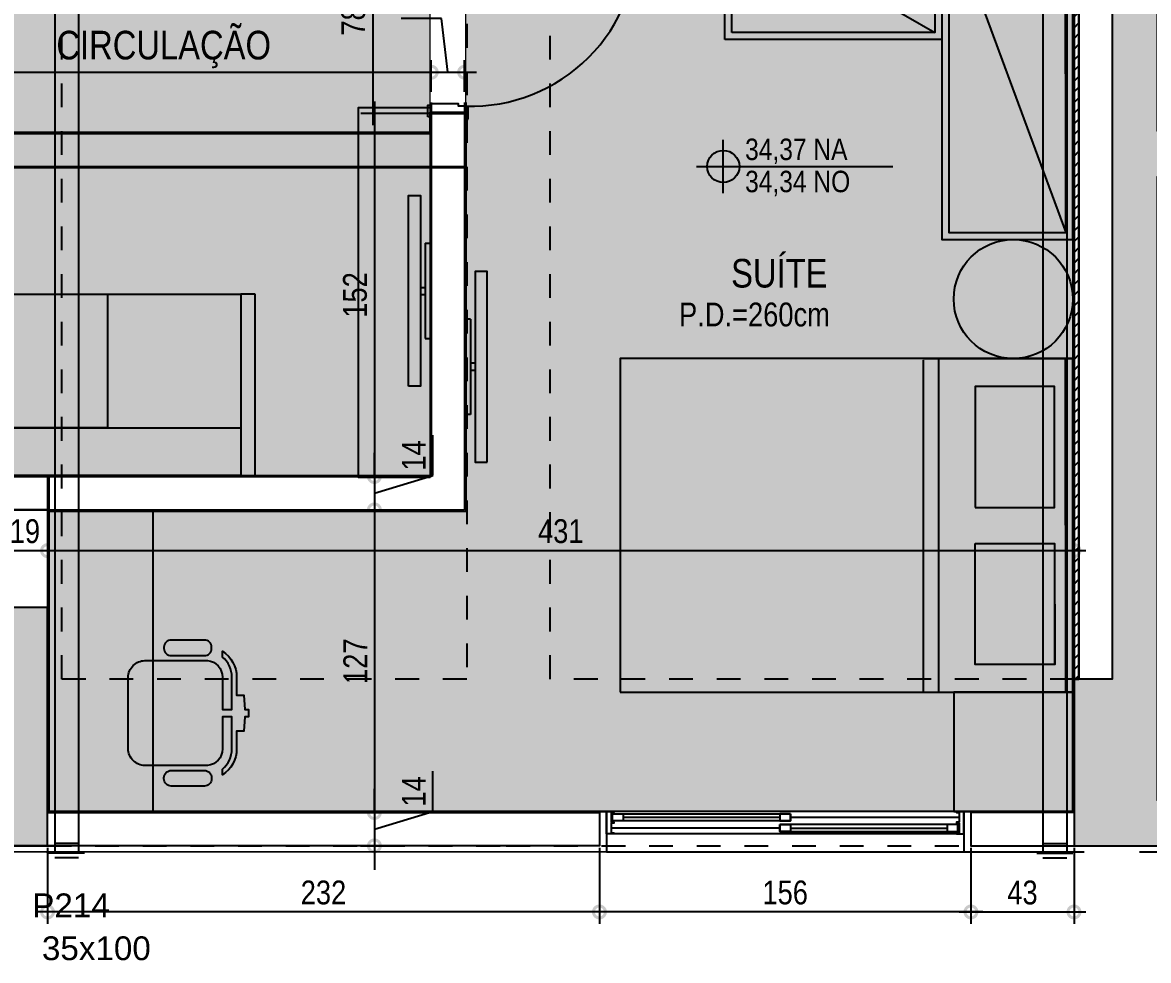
# Model space of a CAD drawing. Header units: metres. Extents: x -23 to 570, y -54 to 184.
# Drawn here: x -4.765 to -0.037, y 46.519 to 50.456 of the extents above; entities that cross this region are included whole.
import ezdxf
from ezdxf.enums import TextEntityAlignment as Align
from ezdxf.xclip import XClip

# ---------------------------------------------------------------- set-up
doc = ezdxf.new("R2010")
doc.units = ezdxf.units.M
doc.header["$XCLIPFRAME"] = 0
doc.header["$PDMODE"] = 35
for name, pattern in [('DASHEDX2', [1.5, 1, -0.5]), ('PUC$0$DASHEDX2', [1.5, 1, -0.5]), ('PUC$0$HIDDEN2', [0.1875, 0.125, -0.0625])]:
    doc.linetypes.add(name, pattern=pattern)
for name, color, linetype in [('1', 232, 'DASHEDX2'), ('12', 232, 'Continuous'), ('4', 2, 'Continuous'), ('9', 232, 'Continuous'), ('ARQ-DIM', 2, 'Continuous'), ('ARQ-SIM', 1, 'Continuous'), ('ARQ-TXT', 2, 'Continuous'), ('CIRCULAÇAO VERTICAL EMBASAMENTO$0$ARQ-ALV ACAB', 4, 'Continuous'), ('CIRCULAÇAO VERTICAL EMBASAMENTO$0$ARQ-ALV OSSO', 5, 'Continuous'), ('PUC$0$ARQ-ALV ACAB', 4, 'Continuous'), ('PUC$0$ARQ-ALV OSSO', 5, 'Continuous'), ('PUC$0$ARQ-AUX', 7, 'Continuous'), ('PUC$0$ARQ-AUX1 @ 1', 1, 'Continuous'), ('PUC$0$ARQ-CAX @ 1', 1, 'Continuous'), ('PUC$0$ARQ-ENCH', 1, 'Continuous'), ('PUC$0$ARQ-MOB', 7, 'Continuous'), ('PUC$0$ARQ-MOB @ 1', 7, 'Continuous'), ('PUC$0$ARQ-PRJ', 7, 'PUC$0$DASHEDX2')]:
    doc.layers.add(name, color=color, linetype=linetype)
doc.layers.add('PUC$0$ARQ-FORRO', color=9, linetype='Continuous', lineweight=5)
doc.styles.add('Adesa', font='ARIALN.TTF')
doc.styles.get("Standard").update_dxf_attribs({"font": 'arial.ttf'})
doc.dimstyles.new('ADESA 1-0050', dxfattribs={"dimtxt": 0.1, "dimasz": 0.1, "dimexe": 0.05, "dimexo": 0.05, "dimgap": 0.03, "dimtad": 1, "dimdec": 1, "dimlfac": 100, "dimzin": 12, "dimtxsty": 'Adesa', "dimblk": 'DOTSMALL', "dimcen": 1, "dimdle": 0.05, "dimclrd": 1, "dimclre": 1, "dimclrt": 256, "dimazin": 3, "dimtm": 1e-09, "dimtfac": 1, "dimtdec": 1, "dimtmove": 1, "dimatfit": 0, "dimldrblk": 'DOTSMALL', "dimfxl": 0.8, "dimtvp": 2, "dimtolj": 1, "dimtzin": 0, "dimarcsym": 0})

# ---------------------------------------------------------------- blocks, each defined once
blk = doc.blocks.new('_DotSmall')
at = {"color": 0, "linetype": 'ByBlock', "const_width": 0.5}
blk.add_lwpolyline([(-0.0625, 0, 1), (0.0625, 0, 1)], format="xyb", close=True, dxfattribs=at)
blk = doc.blocks.new('*D1031')
at = {"layer": 'ARQ-DIM', "color": 1, "lineweight": -2, "transparency": 16777216}
for p, q in [((-2.3427, 46.9912), (-2.3427, 46.6727)), ((-0.7827, 46.9912), (-0.7827, 46.6727)), ((-0.7327, 46.7227), (-2.3927, 46.7227))]:
    blk.add_line(p, q, dxfattribs=at)
at = {"layer": 'Defpoints', "color": 0, "transparency": 16777216}
for p in [(-2.3427, 47.0412, 0), (-0.7827, 47.0412, 0), (-2.3427, 46.7227)]:
    blk.add_point(p, dxfattribs=at)
at = {"layer": 'ARQ-DIM', "color": 1, "lineweight": -2, "transparency": 16777216, "xscale": 0.1, "yscale": 0.1, "zscale": 0.1, "rotation": 180}
blk.add_blockref('_DotSmall', (-2.3427, 46.7227), dxfattribs=at)
at = {"layer": 'ARQ-DIM', "color": 1, "lineweight": -2, "transparency": 16777216, "xscale": 0.1, "yscale": 0.1, "zscale": 0.1}
blk.add_blockref('_DotSmall', (-0.7827, 46.7227), dxfattribs=at)
at = {"layer": 'ARQ-DIM', "transparency": 16777216, "insert": (-1.5627, 46.8038), "char_height": 0.1, "attachment_point": 5, "style": 'Adesa'}
blk.add_mtext('\\A1;156', dxfattribs=at)
blk = doc.blocks.new('*D1032')
at = {"layer": 'ARQ-DIM', "color": 1, "lineweight": -2, "transparency": 16777216}
for p, q in [((-4.66, 46.9912), (-4.66, 46.6727)), ((-2.3427, 46.9912), (-2.3427, 46.6727)), ((-2.2927, 46.7227), (-4.71, 46.7227))]:
    blk.add_line(p, q, dxfattribs=at)
at = {"layer": 'Defpoints', "color": 0, "transparency": 16777216}
for p in [(-4.66, 47.0412, 0), (-2.3427, 47.0412, 0), (-4.66, 46.7227)]:
    blk.add_point(p, dxfattribs=at)
at = {"layer": 'ARQ-DIM', "color": 1, "lineweight": -2, "transparency": 16777216, "xscale": 0.1, "yscale": 0.1, "zscale": 0.1, "rotation": 180}
blk.add_blockref('_DotSmall', (-4.66, 46.7227), dxfattribs=at)
at = {"layer": 'ARQ-DIM', "color": 1, "lineweight": -2, "transparency": 16777216, "xscale": 0.1, "yscale": 0.1, "zscale": 0.1}
blk.add_blockref('_DotSmall', (-2.3427, 46.7227), dxfattribs=at)
at = {"layer": 'ARQ-DIM', "transparency": 16777216, "insert": (-3.5014, 46.8038), "char_height": 0.1, "attachment_point": 5, "style": 'Adesa'}
blk.add_mtext('\\A1;232', dxfattribs=at)
blk = doc.blocks.new('*D1043')
at = {"layer": 'ARQ-DIM', "color": 1, "lineweight": -2, "transparency": 16777216}
for p, q in [((-4.85, 48.3512), (-4.85, 48.1892)), ((-4.66, 48.3512), (-4.66, 48.1892)), ((-4.9, 48.2392), (-4.61, 48.2392))]:
    blk.add_line(p, q, dxfattribs=at)
at = {"layer": 'Defpoints', "color": 0, "transparency": 16777216}
for p in [(-4.85, 48.4012), (-4.66, 48.4012, 0), (-4.66, 48.2392)]:
    blk.add_point(p, dxfattribs=at)
at = {"layer": 'ARQ-DIM', "color": 1, "lineweight": -2, "transparency": 16777216, "xscale": 0.1, "yscale": 0.1, "zscale": 0.1, "rotation": 180}
blk.add_blockref('_DotSmall', (-4.85, 48.2392), dxfattribs=at)
at = {"layer": 'ARQ-DIM', "color": 1, "lineweight": -2, "transparency": 16777216, "xscale": 0.1, "yscale": 0.1, "zscale": 0.1}
blk.add_blockref('_DotSmall', (-4.66, 48.2392), dxfattribs=at)
at = {"layer": 'ARQ-DIM', "transparency": 16777216, "insert": (-4.755, 48.3203), "char_height": 0.1, "attachment_point": 5, "style": 'Adesa'}
blk.add_mtext('\\A1;19', dxfattribs=at)
blk = doc.blocks.new('*D1044')
at = {"layer": 'ARQ-DIM', "color": 1, "lineweight": -2, "transparency": 16777216}
for p, q in [((-4.66, 48.3512), (-4.66, 48.1892)), ((-0.35, 48.3512), (-0.35, 48.1892)), ((-4.71, 48.2392), (-0.3, 48.2392))]:
    blk.add_line(p, q, dxfattribs=at)
at = {"layer": 'Defpoints', "color": 0, "transparency": 16777216}
for p in [(-4.66, 48.4012, 0), (-0.35, 48.4012, 0), (-0.35, 48.2392)]:
    blk.add_point(p, dxfattribs=at)
at = {"layer": 'ARQ-DIM', "color": 1, "lineweight": -2, "transparency": 16777216, "xscale": 0.1, "yscale": 0.1, "zscale": 0.1, "rotation": 180}
blk.add_blockref('_DotSmall', (-4.66, 48.2392), dxfattribs=at)
at = {"layer": 'ARQ-DIM', "color": 1, "lineweight": -2, "transparency": 16777216, "xscale": 0.1, "yscale": 0.1, "zscale": 0.1}
blk.add_blockref('_DotSmall', (-0.35, 48.2392), dxfattribs=at)
at = {"layer": 'ARQ-DIM', "transparency": 16777216, "insert": (-2.505, 48.3203), "char_height": 0.1, "attachment_point": 5, "style": 'Adesa'}
blk.add_mtext('\\A1;431', dxfattribs=at)
blk = doc.blocks.new('*D1063')
at = {"layer": 'ARQ-DIM', "color": 1, "lineweight": -2, "transparency": 16777216}
for p, q in [((-3.2948, 50.9044), (-3.2948, 50.0244)), ((-3.0988, 50.8544), (-3.3448, 50.8544)), ((-3.0288, 50.0744), (-3.3448, 50.0744))]:
    blk.add_line(p, q, dxfattribs=at)
at = {"layer": 'Defpoints', "color": 0, "transparency": 16777216}
for p in [(-3.0488, 50.8544, 0), (-3.2948, 50.0744), (-2.9788, 50.0744, 0)]:
    blk.add_point(p, dxfattribs=at)
at = {"layer": 'ARQ-DIM', "color": 1, "lineweight": -2, "transparency": 16777216, "xscale": 0.1, "yscale": 0.1, "zscale": 0.1}
for p, rotation in [((-3.2948, 50.8544), 90), ((-3.2948, 50.0744), 270)]:
    blk.add_blockref('_DotSmall', p, dxfattribs=dict(at, rotation=rotation))
at = {"layer": 'ARQ-DIM', "transparency": 16777216, "insert": (-3.3758, 50.4644), "char_height": 0.1, "attachment_point": 5, "rotation": 90, "style": 'Adesa'}
blk.add_mtext('\\A1;78', dxfattribs=at)
blk = doc.blocks.new('*D1068')
at = {"layer": 'ARQ-DIM', "color": 1, "lineweight": -2, "transparency": 16777216}
for p, q in [((-8.0764, 50.2012), (-8.0764, 50.297)), ((-3.0488, 50.1644), (-3.0488, 50.297)), ((-8.1264, 50.247), (-2.9988, 50.247))]:
    blk.add_line(p, q, dxfattribs=at)
at = {"layer": 'Defpoints', "color": 0, "transparency": 16777216}
for p in [(-3.0488, 50.247), (-8.0764, 50.1512, 0), (-3.0488, 50.1144, 0)]:
    blk.add_point(p, dxfattribs=at)
at = {"layer": 'ARQ-DIM', "color": 1, "lineweight": -2, "transparency": 16777216, "xscale": 0.1, "yscale": 0.1, "zscale": 0.1, "rotation": 180}
blk.add_blockref('_DotSmall', (-8.0764, 50.247), dxfattribs=at)
at = {"layer": 'ARQ-DIM', "color": 1, "lineweight": -2, "transparency": 16777216, "xscale": 0.1, "yscale": 0.1, "zscale": 0.1}
blk.add_blockref('_DotSmall', (-3.0488, 50.247), dxfattribs=at)
at = {"layer": 'ARQ-DIM', "transparency": 16777216, "insert": (-5.5626, 50.328), "char_height": 0.1, "attachment_point": 5, "style": 'Adesa'}
blk.add_mtext('\\A1;503', dxfattribs=at)
blk = doc.blocks.new('*D1081')
at = {"layer": 'ARQ-DIM', "color": 1, "lineweight": -2, "transparency": 16777216}
for p, q in [((-3.0058, 50.4724), (-3.1753, 50.4724)), ((-2.9788, 50.247), (-3.0058, 50.4724)), ((-3.0488, 50.1644), (-3.0488, 50.297)), ((-2.9088, 50.1644), (-2.9088, 50.297)), ((-3.0988, 50.247), (-2.8588, 50.247))]:
    blk.add_line(p, q, dxfattribs=at)
at = {"layer": 'Defpoints', "color": 0, "transparency": 16777216}
for p in [(-2.9088, 50.247), (-3.0488, 50.1144), (-2.9088, 50.1144, 0)]:
    blk.add_point(p, dxfattribs=at)
at = {"layer": 'ARQ-DIM', "color": 1, "lineweight": -2, "transparency": 16777216, "xscale": 0.1, "yscale": 0.1, "zscale": 0.1, "rotation": 180}
blk.add_blockref('_DotSmall', (-3.0488, 50.247), dxfattribs=at)
at = {"layer": 'ARQ-DIM', "color": 1, "lineweight": -2, "transparency": 16777216, "xscale": 0.1, "yscale": 0.1, "zscale": 0.1}
blk.add_blockref('_DotSmall', (-2.9088, 50.247), dxfattribs=at)
at = {"layer": 'ARQ-DIM', "transparency": 16777216, "insert": (-3.0905, 50.5526), "char_height": 0.1, "attachment_point": 5, "style": 'Adesa'}
blk.add_mtext('\\A1;14', dxfattribs=at)
blk = doc.blocks.new('*D1083')
at = {"layer": 'ARQ-DIM', "color": 1, "lineweight": -2, "transparency": 16777216}
for p, q in [((-3.2875, 50.1244), (-3.2875, 48.5001)), ((-3.0788, 50.0744), (-3.3375, 50.0744)), ((-3.554, 48.5501), (-3.2375, 48.5501))]:
    blk.add_line(p, q, dxfattribs=at)
at = {"layer": 'Defpoints', "color": 0, "transparency": 16777216}
for p in [(-3.0288, 50.0744, 0), (-3.604, 48.5501, 0), (-3.2875, 48.5501)]:
    blk.add_point(p, dxfattribs=at)
at = {"layer": 'ARQ-DIM', "color": 1, "lineweight": -2, "transparency": 16777216, "xscale": 0.1, "yscale": 0.1, "zscale": 0.1}
for p, rotation in [((-3.2875, 50.0744), 90), ((-3.2875, 48.5501), 270)]:
    blk.add_blockref('_DotSmall', p, dxfattribs=dict(at, rotation=rotation))
at = {"layer": 'ARQ-DIM', "transparency": 16777216, "insert": (-3.3686, 49.3123), "char_height": 0.1, "attachment_point": 5, "rotation": 90, "style": 'Adesa'}
blk.add_mtext('\\A1;152', dxfattribs=at)
blk = doc.blocks.new('*D922')
at = {"layer": 'ARQ-DIM', "color": 1, "lineweight": -2, "transparency": 16777216}
for p, q in [((-0.7827, 46.9912), (-0.7827, 46.6727)), ((-0.35, 46.9912), (-0.35, 46.6727)), ((-0.8327, 46.7227), (-0.3, 46.7227))]:
    blk.add_line(p, q, dxfattribs=at)
at = {"layer": 'Defpoints', "color": 0, "transparency": 16777216}
for p in [(-0.35, 47.0412, 0), (-0.7827, 47.0412, 0), (-0.35, 46.7227)]:
    blk.add_point(p, dxfattribs=at)
at = {"layer": 'ARQ-DIM', "color": 1, "lineweight": -2, "transparency": 16777216, "xscale": 0.1, "yscale": 0.1, "zscale": 0.1, "rotation": 180}
blk.add_blockref('_DotSmall', (-0.7827, 46.7227), dxfattribs=at)
at = {"layer": 'ARQ-DIM', "color": 1, "lineweight": -2, "transparency": 16777216, "xscale": 0.1, "yscale": 0.1, "zscale": 0.1}
blk.add_blockref('_DotSmall', (-0.35, 46.7227), dxfattribs=at)
at = {"layer": 'ARQ-DIM', "transparency": 16777216, "insert": (-0.5664, 46.8038), "char_height": 0.1, "attachment_point": 5, "style": 'Adesa'}
blk.add_mtext('\\A1;43', dxfattribs=at)
blk = doc.blocks.new('*D959')
at = {"layer": 'ARQ-DIM', "color": 1, "lineweight": -2, "transparency": 16777216}
for p, q in [((-3.0419, 47.1437), (-3.0419, 47.3132)), ((-3.2875, 47.14), (-3.2875, 47.24)), ((-3.3458, 47.14), (-3.2375, 47.14)), ((-3.2875, 47.07), (-3.0419, 47.1437)), ((-3.2875, 47.14), (-3.2875, 47)), ((-3.2875, 47.14), (-3.2875, 47)), ((-3.3458, 47), (-3.2375, 47)), ((-3.2875, 47), (-3.2875, 46.9))]:
    blk.add_line(p, q, dxfattribs=at)
at = {"layer": 'Defpoints', "color": 0, "transparency": 16777216}
for p in [(-3.3958, 47.14), (-3.3958, 47, 0), (-3.2875, 47)]:
    blk.add_point(p, dxfattribs=at)
at = {"layer": 'ARQ-DIM', "color": 1, "lineweight": -2, "transparency": 16777216, "xscale": 0.1, "yscale": 0.1, "zscale": 0.1}
for p, rotation in [((-3.2875, 47.14), 270), ((-3.2875, 47), 90)]:
    blk.add_blockref('_DotSmall', p, dxfattribs=dict(at, rotation=rotation))
at = {"layer": 'ARQ-DIM', "transparency": 16777216, "insert": (-3.1221, 47.2284), "char_height": 0.1, "attachment_point": 5, "rotation": 90, "style": 'Adesa'}
blk.add_mtext('\\A1;14', dxfattribs=at)
blk = doc.blocks.new('*D983')
at = {"layer": 'ARQ-DIM', "color": 1, "lineweight": -2, "transparency": 16777216}
for p, q in [((-3.0419, 48.5538), (-3.0419, 48.7233)), ((-3.2875, 48.5501), (-3.2875, 48.6501)), ((-3.3458, 48.5501), (-3.2375, 48.5501)), ((-3.2875, 48.4801), (-3.0419, 48.5538)), ((-3.2875, 48.5501), (-3.2875, 48.4101)), ((-3.2875, 48.5501), (-3.2875, 48.4101)), ((-3.3458, 48.4101), (-3.2375, 48.4101)), ((-3.2875, 48.4101), (-3.2875, 48.3101))]:
    blk.add_line(p, q, dxfattribs=at)
at = {"layer": 'Defpoints', "color": 0, "transparency": 16777216}
for p in [(-3.3958, 48.5501), (-3.3958, 48.4101, 0), (-3.2875, 48.4101)]:
    blk.add_point(p, dxfattribs=at)
at = {"layer": 'ARQ-DIM', "color": 1, "lineweight": -2, "transparency": 16777216, "xscale": 0.1, "yscale": 0.1, "zscale": 0.1}
for p, rotation in [((-3.2875, 48.5501), 270), ((-3.2875, 48.4101), 90)]:
    blk.add_blockref('_DotSmall', p, dxfattribs=dict(at, rotation=rotation))
at = {"layer": 'ARQ-DIM', "transparency": 16777216, "insert": (-3.1221, 48.6385), "char_height": 0.1, "attachment_point": 5, "rotation": 90, "style": 'Adesa'}
blk.add_mtext('\\A1;14', dxfattribs=at)
blk = doc.blocks.new('*D984')
at = {"layer": 'ARQ-DIM', "color": 1, "lineweight": -2, "transparency": 16777216}
for p, q in [((-3.2875, 48.4601), (-3.2875, 47.09)), ((-3.3458, 48.4101), (-3.2375, 48.4101)), ((-3.3458, 47.14), (-3.2375, 47.14))]:
    blk.add_line(p, q, dxfattribs=at)
at = {"layer": 'Defpoints', "color": 0, "transparency": 16777216}
for p in [(-3.3958, 48.4101, 0), (-3.3958, 47.14), (-3.2875, 47.14)]:
    blk.add_point(p, dxfattribs=at)
at = {"layer": 'ARQ-DIM', "color": 1, "lineweight": -2, "transparency": 16777216, "xscale": 0.1, "yscale": 0.1, "zscale": 0.1}
for p, rotation in [((-3.2875, 48.4101), 90), ((-3.2875, 47.14), 270)]:
    blk.add_blockref('_DotSmall', p, dxfattribs=dict(at, rotation=rotation))
at = {"layer": 'ARQ-DIM', "transparency": 16777216, "insert": (-3.3677, 47.7751), "char_height": 0.1, "attachment_point": 5, "rotation": 90, "style": 'Adesa'}
blk.add_mtext('\\A1;127', dxfattribs=at)
blk = doc.blocks.new('NipAcOs')
at = {"layer": 'ARQ-SIM'}
h = blk.add_hatch(color=256, dxfattribs=at)
h.dxf.hatch_style = 1
h.paths.add_polyline_path([(0, 0.15, 0.414214), (-0.15, 0), (0, 0)])
h.paths.add_polyline_path([(0.15, 0), (0, 0), (0, -0.15, 0.414214)])
for p, q in [((0, -0.25), (0, 0.25)), ((-0.25, 0), (0.15, 0)), ((0.15, 0), (1.583, 0))]:
    blk.add_line(p, q, dxfattribs=at)
blk.add_circle((0, 0), 0.15, dxfattribs=at)
at = {"style": 'Adesa'}
for p in [(0.204, 0.06), (0.204, -0.24)]:
    blk.add_attdef('000,00', p, '', height=0.2, dxfattribs=at)
blk = doc.blocks.new('*U2429')
at = {"color": 0, "linetype": 'ByBlock', "ltscale": 0.5}
for points in [[(0.02, -0.045), (0.03, -0.045), (0.03, -0.05), (0.02, -0.05), (0.02, -0.09), (0.03, -0.09), (0.03, -0.095), (0.02, -0.095), (0.02, -0.09), (0.03, -0.09), (0.03, -0.095), (0, -0.095), (0, 0), (0.03, 0), (0.03, -0.005), (0.02, -0.005), (0.02, -0.045)], [(1.48, -0.045), (1.47, -0.045), (1.47, -0.05), (1.48, -0.05), (1.48, -0.09), (1.47, -0.09), (1.47, -0.095), (1.48, -0.095), (1.48, -0.09), (1.47, -0.09), (1.47, -0.095), (1.5, -0.095), (1.5, 0), (1.47, 0), (1.47, -0.005), (1.48, -0.005), (1.48, -0.045)], [(0.025, -0.01), (0.07, -0.01), (0.07, -0.04), (0.025, -0.04)], [(0.7725, -0.01), (0.7275, -0.01), (0.7275, -0.04), (0.7725, -0.04)], [(0.7275, -0.055), (0.7725, -0.055), (0.7725, -0.085), (0.7275, -0.085)], [(1.475, -0.055), (1.43, -0.055), (1.43, -0.085), (1.475, -0.085)]]:
    blk.add_lwpolyline(points, close=True, dxfattribs=at)
at = {"color": 8, "linetype": 'ByBlock', "ltscale": 0.5}
for points in [[(1.47, 0), (0.03, 0)], [(0.7725, -0.025), (1.48, -0.025)], [(0.7275, -0.07), (0.02, -0.07)], [(1.47, -0.095), (0.03, -0.095)]]:
    blk.add_lwpolyline(points, dxfattribs=at)
at = {"color": 7, "linetype": 'ByBlock', "ltscale": 0.5}
for points in [[(0.7725, -0.01), (0.7725, -0.04), (0.025, -0.04), (0.025, -0.01)], [(0.7275, -0.055), (0.7275, -0.085), (1.475, -0.085), (1.475, -0.055)]]:
    blk.add_lwpolyline(points, close=True, dxfattribs=at)
for points in [[(0.07, -0.025), (0.7275, -0.025)], [(0.7725, -0.07), (1.43, -0.07)]]:
    blk.add_lwpolyline(points, dxfattribs=at)
blk = doc.blocks.new('*U2405')
for points in [[(-0.765, 0.01), (-0.715, 0.01), (-0.715, 0), (-0.765, 0)], [(0.045, 0.01), (-0.005, 0.01), (-0.005, 0), (0.045, 0)], [(-0.775, -0.16), (-0.725, -0.16), (-0.725, -0.15), (-0.775, -0.15)], [(0, -0.15), (0, -0.87), (-0.03, -0.87), (-0.03, -0.15)], [(0.055, -0.16), (0.005, -0.16), (0.005, -0.15), (0.055, -0.15)]]:
    blk.add_lwpolyline(points, close=True)
for points in [[(-0.76, -0.15), (-0.72, -0.15), (-0.72, -0.12), (-0.71, -0.12), (-0.71, 0), (-0.745, 0), (-0.745, -0.15)], [(0.04, -0.15), (0, -0.15), (0, -0.12), (-0.01, -0.12), (-0.01, 0), (0.025, 0), (0.025, -0.15)]]:
    blk.add_lwpolyline(points)
at = {"layer": 'PUC$0$ARQ-PRJ'}
blk.add_arc((-0.0208, -0.1708), 0.6995, 178.2986, 271.7014, dxfattribs=at)
blk = doc.blocks.new('PUC$0$pl apto tipo 4 puc')
at = {"layer": 'PUC$0$ARQ-ENCH'}
h = blk.add_hatch(dxfattribs=at)
h.set_pattern_fill('ANSI31', color=256, scale=0.01, angle=-180)
h.set_pattern_definition([(225, (0.001782, 0.00119), (0.02245064, -0.02245064), [])])
h.paths.add_polyline_path([(0.3518, 2.3012), (0.3318, 2.3012), (0.3318, -0.8988), (0.3518, -0.8988)])
at = {"layer": 'PUC$0$ARQ-ALV ACAB'}
for points in [[(0.3668, -1.0538), (2.1856, -1.0538), (2.1856, -0.8938), (0.3568, -0.8938), (0.3568, 2.2962), (0.3568, 2.2962), (0.3568, 2.8562), (0.8145, 2.8562), (0.8145, 3.0262), (0.3093, 3.0262)], [(4.6568, 2.8562), (2.3145, 2.8562), (2.3145, 3.0262), (4.6663, 3.0274)], [(4.6663, 3.0274), (5.0368, 3.0262), (5.0368, 1.6162), (5.9381, 1.6162), (5.9381, 1.4462), (5.0168, 1.4459), (5.0168, 0.0059), (3.0556, 0.0062), (3.0556, -0.0782), (2.9056, -0.0782), (2.9056, 0.1562), (4.8668, 0.1559)], [(4.6568, 1.4461), (4.8665, 1.4459)]]:
    blk.add_lwpolyline(points, dxfattribs=at)
at = {"layer": 'PUC$0$ARQ-ALV ACAB', "elevation": 0}
blk.add_lwpolyline([(4.6568, 1.4461), (4.6568, 1.6012), (4.6568, 2.8562)], dxfattribs=at)
at = {"layer": 'PUC$0$ARQ-ALV OSSO'}
for points in [[(2.1806, -1.0388), (2.1806, -0.8988), (0.3318, -0.8988), (0.3318, 2.3012), (0.3518, 2.3012), (0.3518, 2.8612), (0.7845, 2.8612), (0.7845, 3.0012), (0.3518, 3.0012)], [(4.6618, 2.8612), (2.3445, 2.8612), (2.3445, 3.0012), (4.6613, 3.0012)], [(4.6613, 3.0012), (5.0118, 3.0012), (5.0118, 1.5912), (5.0118, 1.5912), (5.9081, 1.5912), (5.9081, 1.4512), (5.0118, 1.4509), (5.0118, 0.0109), (3.0506, 0.0112), (3.0506, -0.0732), (2.9106, -0.0732), (2.9106, 0.1512), (4.8718, 0.1509)], [(4.6618, 1.5912), (5.0118, 1.5912)]]:
    blk.add_lwpolyline(points, dxfattribs=at)
at = {"layer": 'PUC$0$ARQ-ALV OSSO', "elevation": 0}
for points in [[(4.6618, 1.4512), (4.6618, 1.6012), (4.6618, 2.8612)], [(4.6618, 1.4512), (5.0118, 1.4509)]]:
    blk.add_lwpolyline(points, dxfattribs=at)
at = {"layer": 'PUC$0$ARQ-AUX'}
blk.add_lwpolyline([(2.3145, 3.0262), (0.8145, 3.0262)], dxfattribs=at)
at = {"layer": 'PUC$0$ARQ-ENCH'}
blk.add_lwpolyline([(0.3518, 2.3012), (0.3318, 2.3012), (0.3318, -0.8988), (0.3518, -0.8988)], close=True, dxfattribs=at)
at = {"layer": 'PUC$0$ARQ-AUX1 @ 1', "rotation": 180}
blk.add_blockref('*U2429', (2.3145, 2.8562, 0), dxfattribs=at)
at = {"layer": 'PUC$0$ARQ-CAX @ 1', "rotation": 270}
blk.add_blockref('*U2405', (3.0556, -0.8232, 0), dxfattribs=at)
blk = doc.blocks.new('PUC$0$ARQ-MOB-CAMA CASAL')
at = {"layer": 'PUC$0$ARQ-MOB'}
for p, q in [((-0.7, -0.6292), (-0.7, 0)), ((-0.7, 0), (0.7, 0)), ((0.7, -0.6291), (0.7, 0)), ((0.7, -0.03), (-0.7, -0.03)), ((0.7, -0.5621), (-0.7, -0.562)), ((0.7, -0.6273), (-0.693, -0.6273)), ((-0.6992, -0.8531), (-0.6987, -0.8534)), ((-0.675, -1.9), (0.675, -1.9))]:
    blk.add_line(p, q, dxfattribs=at)
at = {"layer": 'PUC$0$ARQ-MOB', "flags": 128}
for points in [[(0.7, -1.9), (0.7, 0), (-0.7, 0), (-0.7, -1.9)], [(0.7, -1.9001), (0.7, -0.0001), (-0.7, -0.0001), (-0.7, -1.9001)], [(-0.0756, -0.4095), (-0.0756, -0.0762), (-0.5831, -0.0762), (-0.5831, -0.4095)], [(-0.0756, -0.4096), (-0.0756, -0.0763), (-0.5831, -0.0763), (-0.5831, -0.4096)], [(0.0756, -0.4095), (0.0756, -0.0762), (0.5831, -0.0762), (0.5831, -0.4095)], [(0.0756, -0.4096), (0.0756, -0.0763), (0.5831, -0.0763), (0.5831, -0.4096)]]:
    blk.add_lwpolyline(points, close=True, dxfattribs=at)
at = {"layer": 'PUC$0$ARQ-MOB'}
blk.add_lwpolyline([(0.7, -0.5001), (1.2, -0.5001), (1.2, -0.0001), (0.7, -0.0001)], close=True, dxfattribs=at)
blk.add_circle((-0.95, -0.25), 0.25, dxfattribs=at)
blk = doc.blocks.new('*U2476')
at = {"flags": 128}
for points in [[(1.39, 0), (1.39, 0.55), (0, 0.55), (0, 0)], [(1.36, 0.03), (1.36, 0.52), (0.03, 0.52), (0.03, 0.03)]]:
    blk.add_lwpolyline(points, close=True, dxfattribs=at)
blk.add_lwpolyline([(1.36, 0.52), (0.03, 0.03)], dxfattribs=at)
blk = doc.blocks.new('*U2498')
at = {"flags": 128}
for points in [[(0.9111, 0), (0.9111, 0.55), (0, 0.55), (0, 0)], [(0.8811, 0.03), (0.8811, 0.52), (0.03, 0.52), (0.03, 0.03)]]:
    blk.add_lwpolyline(points, close=True, dxfattribs=at)
blk.add_lwpolyline([(0.8811, 0.52), (0.03, 0.03)], dxfattribs=at)
blk = doc.blocks.new('*U2466')
for p, q in [((-0.2, -0.02), (-0.2, 0)), ((0.2, -0.02), (0.2, 0)), ((-0.015, -0.04), (-0.015, -0.02)), ((0.015, -0.04), (0.015, -0.02))]:
    blk.add_line(p, q)
for points in [[(0.2, 0), (-0.2, 0)], [(0.2, -0.02), (-0.2, -0.02)]]:
    blk.add_lwpolyline(points)
blk.add_lwpolyline([(-0.4, -0.09), (0.4, -0.09), (0.4, -0.04), (-0.4, -0.04)], close=True)
blk = doc.blocks.new('PUC$0$arq-cadeira giro')
at = {"linetype": 'Continuous'}
blk.add_lwpolyline([(-0.25, -0.3062), (-0.18, -0.3062, 0.414214), (-0.15, -0.2762), (-0.15, -0.2712, 0.414214), (-0.18, -0.2412), (-0.25, -0.2412), (-0.32, -0.2412, 0.414214), (-0.35, -0.2712), (-0.35, -0.2762, 0.414214), (-0.32, -0.3062)], format="xyb", close=True, dxfattribs=at)
at = {"layer": 'PUC$0$ARQ-MOB', "linetype": 'Continuous'}
for points in [[(-0.25, 0.3062), (-0.18, 0.3062, -0.414214), (-0.15, 0.2762), (-0.15, 0.2712, -0.414214), (-0.18, 0.2412), (-0.25, 0.2412), (-0.32, 0.2412, -0.414214), (-0.35, 0.2712), (-0.35, 0.2762, -0.414214), (-0.32, 0.3062)], [(-0.25, -0.3062), (-0.18, -0.3062, 0.414214), (-0.15, -0.2762), (-0.15, -0.2712, 0.414214), (-0.18, -0.2412), (-0.25, -0.2412), (-0.32, -0.2412, 0.414214), (-0.35, -0.2712), (-0.35, -0.2762, 0.414214), (-0.32, -0.3062)]]:
    blk.add_lwpolyline(points, format="xyb", close=True, dxfattribs=at)
at = {"layer": 'PUC$0$ARQ-MOB'}
blk.add_lwpolyline([(-0.5052, 0), (-0.5052, 0.0154), (-0.4902, 0.0154), (-0.4852, 0.0754), (-0.4552, 0.0754), (-0.4552, 0.1504, -0.255924), (-0.3952, 0.2599), (-0.3952, 0.2352, 0.223888), (-0.4352, 0.1504), (-0.4352, 0.0154), (-0.3952, 0.0154), (-0.3952, 0.1504, -0.39825), (-0.3325, 0.22), (-0.07, 0.22, -0.414214), (0, 0.15), (0, 0), (0, -0.15, -0.414214), (-0.07, -0.22), (-0.3325, -0.22, -0.39825), (-0.3952, -0.1504), (-0.3952, -0.0154), (-0.4352, -0.0154), (-0.4352, -0.1504, 0.223888), (-0.3952, -0.2352), (-0.3952, -0.2599, -0.255924), (-0.4552, -0.1504), (-0.4552, -0.0754), (-0.4852, -0.0754), (-0.4902, -0.0154), (-0.5052, -0.0154)], format="xyb", close=True, dxfattribs=at)
blk = doc.blocks.new('PUC$0$ARQ-LAY-SOF')
at = {"layer": 'PUC$0$ARQ-MOB'}
for points in [[(0.2, 1.74), (0.2, 0.06), (0, 0.06), (0, 1.74)], [(0.76, 1.74), (0.76, 0.06), (0, 0.06), (0, 1.74)], [(0.76, 1.74), (0.76, 1.18), (0.2, 1.18), (0.2, 1.74)], [(0.76, 1.18), (0.76, 0.62), (0.2, 0.62), (0.2, 1.18)], [(0.76, 0), (0.76, 0.06), (0, 0.06), (0, 0)]]:
    blk.add_lwpolyline(points, close=True, dxfattribs=at)
blk = doc.blocks.new('PUC$0$opção layout tipo 2')
at = {"layer": 'PUC$0$ARQ-MOB', "elevation": 0}
for points in [[(-2.2788, -3.3596), (-2.5788, -3.3596), (-2.5788, -1.8064), (-2.2788, -1.8064)], [(-3.88, -3.4999), (-3.88, -4.76), (-3.4412, -4.76), (-3.4412, -3.4999)]]:
    blk.add_lwpolyline(points, close=True, dxfattribs=at)
at = {"layer": 'PUC$0$ARQ-MOB', "xscale": -1}
blk.add_blockref('*U2498', (-0.13, -1.5208, 0), dxfattribs=at)
at = {"layer": 'PUC$0$ARQ-MOB'}
for name, p, rotation in [('*U2476', (0.42, -2.36, 0), 90.00138197641557), ('PUC$0$ARQ-MOB-CAMA CASAL', (0.42, -3.56, 0), 270.0013819764157)]:
    blk.add_blockref(name, p, dxfattribs=dict(at, rotation=rotation))
at = {"layer": 'PUC$0$ARQ-MOB', "color": 7, "extrusion": (-4.32089e-06, 8.65313e-07, 1), "rotation": 90}
blk.add_blockref('PUC$0$ARQ-LAY-SOF', (-3.0129, -3.35, 0), dxfattribs=at)
at = {"layer": 'PUC$0$ARQ-MOB', "ltscale": 0.5, "rotation": 180}
blk.add_blockref('PUC$0$arq-cadeira giro', (-3.5461, -4.3475, 0.0226), dxfattribs=at)
at = {"layer": 'PUC$0$ARQ-MOB @ 1', "xscale": -1, "rotation": 270}
blk.add_blockref('*U2466', (-2.2788, -2.576, 0), dxfattribs=at)
at = {"layer": 'PUC$0$ARQ-MOB @ 1', "rotation": 90}
blk.add_blockref('*U2466', (-2.1288, -2.8947, 0), dxfattribs=at)
blk = doc.blocks.new('PUC$0$E3')
for p, q in [((302.2155, -376.0693), (302.3155, -376.0693)), ((302.3155, -376.1693), (302.3155, -376.0693)), ((302.2155, -376.1693), (302.3155, -376.1693))]:
    blk.add_line(p, q)
at = {"linetype": 'PUC$0$HIDDEN2', "ltscale": 0.1}
blk.add_circle((302.2598, -376.075), 0.00202, dxfattribs=at)
for radius, start, end in [(0.0718, 44.1572, 315.8498), (0.0702, 45.4504, 314.5569), (0.05, 90, 270)]:
    blk.add_arc((302.2155, -376.1193), radius, start, end)
blk.add_arc((302.2155, -376.1193), 0.05, 270, 90, dxfattribs=at)
at = {"linetype": 'PUC$0$HIDDEN2', "ltscale": 0.2}
for radius, start, end in [(0.0702, 314.5569, 45.4504), (0.0718, 315.8498, 44.1572)]:
    blk.add_arc((302.2155, -376.1193), radius, start, end, dxfattribs=at)
blk = doc.blocks.new('PUC$0$E2')
at = {"layer": 'PUC$0$ARQ-PRJ'}
for p, q in [((305.3871, -368.5577), (305.5371, -368.5577)), ((305.4121, -368.5377), (305.5121, -368.5377)), ((305.4121, -368.5977), (305.4121, -368.5577)), ((305.5121, -368.5977), (305.5121, -368.5577)), ((305.4121, -368.5977), (305.5121, -368.5977))]:
    blk.add_line(p, q, dxfattribs=at)
blk = doc.blocks.new('PUC$0$A$C7ca64b08')
at = {"layer": 'PUC$0$ARQ-PRJ', "ltscale": 50}
for p, q in [((-3.5714, 5.0677), (-4.2356, 4.4034)), ((-1.0178, 5.0677), (-0.0747, 4.1246)), ((-3.501, 4.9966), (-4.1649, 4.3327)), ((-1.0882, 4.9966), (-0.1451, 4.0536)), ((-4.2796, 4.2973), (-4.2796, -0.1308)), ((-4.1796, 4.2973), (-4.1796, -0.1308)), ((-0.1304, 4.0182), (-0.1304, -0.1308)), ((-0.0304, 4.0182), (-0.0304, -0.1308))]:
    blk.add_line(p, q, dxfattribs=at)
for centre, radius, start, end in [((-4.1296, 4.2973), 0.15, 135, 180), ((-4.1296, 4.2973), 0.05, 135, 180), ((-0.1804, 4.0182), 0.15, 360, 45), ((-0.1804, 4.0182), 0.05, 360, 45)]:
    blk.add_arc(centre, radius, start, end, dxfattribs=at)
at = {"layer": 'PUC$0$ARQ-PRJ', "ltscale": 0.5, "rotation": 224.9999999999999}
blk.add_blockref('PUC$0$E3', (476.1898, -47.1549), dxfattribs=at)
at = {"layer": 'PUC$0$ARQ-PRJ', "ltscale": 0.5, "xscale": -1, "rotation": 135.0000000000002}
blk.add_blockref('PUC$0$E3', (-480.7789, -47.1549), dxfattribs=at)
at = {"layer": 'PUC$0$ARQ-PRJ', "rotation": 180}
blk.add_blockref('PUC$0$E2', (301.2325, -368.7285), dxfattribs=at)
at = {"layer": 'PUC$0$ARQ-PRJ', "xscale": -1, "rotation": 180}
blk.add_blockref('PUC$0$E2', (-305.5425, -368.7285), dxfattribs=at)
blk = doc.blocks.new('PUC$0$pl  forro opção 2')
at = {"layer": 'PUC$0$ARQ-FORRO'}
h = blk.add_hatch(color=256, dxfattribs=at)
h.dxf.hatch_style = 1
h.paths.add_polyline_path([(-9.66, 2.0908), (-7.8663, 2.0908), (-7.8663, 3.0208), (-7.7163, 3.0208), (-7.7163, 1.4108), (-4.66, 1.411), (-4.66, 1.4103), (-2.6988, 1.41), (-2.6988, 3.7508), (-4.66, 3.7508), (-4.66, 5.1608), (-6.6213, 5.1608), (-6.6213, 4.7608), (-9.66, 4.7608)])
h = blk.add_hatch(color=256, dxfattribs=at)
h.dxf.hatch_style = 1
h.paths.add_polyline_path([(0, 0.0008), (-4.3, 0.0008), (-4.3, 1.2601), (-2.5488, 1.2601), (-2.5488, 3.7508), (0, 3.7508)])
at = {"layer": 'PUC$0$ARQ-FORRO', "elevation": 0}
for points in [[(-9.66, 2.0908), (-7.8663, 2.0908), (-7.8663, 3.0208), (-7.7163, 3.0208), (-7.7163, 1.4108), (-4.66, 1.411), (-4.66, 1.4103), (-2.6988, 1.41), (-2.6988, 3.7508), (-4.66, 3.7508), (-4.66, 5.1608), (-6.6213, 5.1608), (-6.6213, 4.7608), (-9.66, 4.7608)], [(0, 0.0008), (-4.3, 0.0008), (-4.3, 1.2601), (-2.5488, 1.2601), (-2.5488, 3.7508), (0, 3.7508)]]:
    blk.add_lwpolyline(points, close=True, dxfattribs=at)
blk = doc.blocks.new('CIRCULAÇAO VERTICAL EMBASAMENTO')
at = {"layer": 'CIRCULAÇAO VERTICAL EMBASAMENTO$0$ARQ-ALV ACAB', "elevation": 0}
blk.add_lwpolyline([(-0.075, -3.025), (5.275, -3.025)], dxfattribs=at)
at = {"layer": 'CIRCULAÇAO VERTICAL EMBASAMENTO$0$ARQ-ALV OSSO', "elevation": 0}
blk.add_lwpolyline([(-0.075, -3), (5.17, -3), (5.1699, 2.45), (4.7899, 2.45), (4.79, 2.26), (4.98, 2.26), (4.98, -2.81), (0, -2.81), (0, -0.19), (2.5499, -0.19), (2.55, 2.26)], dxfattribs=at)
blk = doc.blocks.new('PUC')
at = {"layer": 'PUC$0$ARQ-ALV ACAB'}
for points in [[(-3.0538, 50.1194), (-3.0538, 48.5551)], [(-2.9038, 50.1194), (-2.9038, 48.4051)]]:
    blk.add_lwpolyline(points, dxfattribs=at)
at = {"layer": 'PUC$0$ARQ-ALV ACAB', "elevation": 0}
for points in [[(-5.4757, 48.5551), (-3.0538, 48.5551)], [(-4.655, 48.4051), (-2.9038, 48.4051)]]:
    blk.add_lwpolyline(points, dxfattribs=at)
at = {"layer": 'PUC$0$ARQ-ALV OSSO'}
for points in [[(-3.0488, 50.1194), (-3.0488, 48.5501)], [(-2.9088, 50.1194), (-2.9088, 48.4101)]]:
    blk.add_lwpolyline(points, dxfattribs=at)
at = {"layer": 'PUC$0$ARQ-ALV OSSO', "elevation": 0}
for points in [[(-5.4757, 48.5501), (-3.0488, 48.5501)], [(-5.4757, 48.4101), (-2.9088, 48.4101)]]:
    blk.add_lwpolyline(points, dxfattribs=at)
at = {"layer": 'PUC$0$ARQ-ALV ACAB'}
ref = blk.add_blockref('CIRCULAÇAO VERTICAL EMBASAMENTO', (0, 50), dxfattribs=at)
XClip(ref).set_block_clipping_path([(-1.0082648843, -4.746916672), (7.1002981665, 3.5851051263)])
at = {"layer": 'PUC$0$ARQ-ALV OSSO', "color": 6, "rotation": 180}
blk.add_blockref('PUC$0$pl apto tipo 4 puc', (0.0018, 50.0012, 0), dxfattribs=at)
at = {"layer": 'PUC$0$ARQ-ENCH'}
blk.add_blockref('PUC$0$A$C7ca64b08', (-0.35, 47.1407), dxfattribs=at)
at = {"layer": 'PUC$0$ARQ-FORRO'}
blk.add_blockref('PUC$0$pl  forro opção 2', (-0.355, 47.145, 0), dxfattribs=at)
at = {"layer": 'PUC$0$ARQ-MOB'}
blk.add_blockref('PUC$0$opção layout tipo 2', (-0.775, 51.905), dxfattribs=at)
blk = doc.blocks.new('est-lo-07-6sb-r00')
at = {"layer": '4'}
h = blk.add_hatch(color=8, dxfattribs=at)
h.dxf.hatch_style = 1
h.paths.add_polyline_path([(213.004314, 592.98646), (232.004314, 592.98646), (232.004314, 743.98646), (213.004314, 743.98646)], flags=17)
h.paths.add_polyline_path([(517.003016, 942.98646), (353.003016, 942.98646), (353.003016, 923.986062), (498.003016, 923.986062), (498.003016, 465.008359), (498.003039, 465.008359), (498.003039, 450.008359), (498.003039, 395.98646), (517.003016, 395.98646)])
h.paths.add_polyline_path([(3672.003309, 253.001099), (3672.003309, 388.001099), (3637.003309, 388.001099), (3637.003309, 253.001099)])
h.paths.add_polyline_path([(3637.003309, 942.98646), (3637.003194, 872.98646), (3653.003309, 872.98646), (3653.003309, 599.001099), (3637.003309, 599.001099), (3637.003309, 539.001099), (3672.003309, 539.001099), (3672.003309, 942.98646)])
h.paths.add_polyline_path([(3672.003424, 102.001099), (3637.003309, 102.001099), (3637.003309, 42.001099), (3653.003307, 42.001099), (3653.003307, -229.998901), (3637.003309, -229.998901), (3637.003309, -299.998901), (3672.003424, -299.998901)])
h.paths.add_polyline_path([(3075.003309, -299.999844), (3110.003309, -299.999844), (3110.003309, -199.999844), (3075.003309, -199.999844)])
h.paths.add_polyline_path([(3075.003309, 270.500177), (3110.003309, 270.500177), (3110.003309, 370.500177), (3075.003309, 370.500177)])
h.paths.add_polyline_path([(520.003309, 942.98646), (520.003309, 395.98646), (555.003309, 395.98646), (555.003309, 451.98646), (539.003309, 451.98646), (539.003309, 872.98646), (555.003309, 872.98646), (555.003309, 942.98646)])
h.paths.add_polyline_path([(-2102.995138, 253.000177), (-2102.995138, 388.000177), (-2137.995138, 388.000177), (-2137.995138, 253.000177)])
h.paths.add_polyline_path([(-2137.995138, 101.999935), (-2137.995138, -299.999844), (-2102.995138, -299.999844), (-2102.995138, -229.999844), (-2118.995138, -229.999844), (-2118.995138, 41.999935), (-2102.995138, 41.999935), (-2102.995138, 101.999935)])
h.paths.add_polyline_path([(-2137.995141, 942.98646), (-2137.995141, 538.988972), (-2102.995141, 538.988972), (-2102.995141, 598.988972), (-2118.995141, 598.988972), (-2118.995141, 872.98646), (-2102.995141, 872.98646), (-2102.995141, 942.98646)])
h.paths.add_polyline_path([(520.003309, 245.003526), (520.003309, -299.999844), (555.003309, -299.999844), (555.003309, -229.999844), (539.003309, -229.999844), (539.003309, 185.003526), (555.003309, 185.003526), (555.003309, 245.003526)])
h.paths.add_polyline_path([(-34.995574, 942.98646), (-34.995574, 872.98646), (-18.995574, 872.98646), (-18.995574, 455.98646), (-34.995574, 455.98646), (-34.995574, 395.98646), (232.004426, 395.98646), (232.004426, 481.98646), (213.004426, 481.98646), (213.004426, 414.98646), (0.004426, 414.98646), (0.004426, 923.98646), (213.004426, 923.98646), (213.004426, 854.98646), (232.004426, 854.98646), (232.004426, 923.98646), (252.004426, 923.98646), (252.004426, 942.98646)])
h.paths.add_polyline_path([(3075.003309, 842.98646), (3110.003309, 842.98646), (3110.003309, 942.98646), (3075.003309, 942.98646)])
h.paths.add_polyline_path([(2530.003309, -299.999844), (2570.003309, -299.999844), (2570.003309, -199.999844), (2530.003309, -199.999844)])
h.paths.add_polyline_path([(2530.003309, 145.003526), (2570.003309, 145.003526), (2570.003309, 245.003526), (2530.003309, 245.003526)])
h.paths.add_polyline_path([(2530.003309, 395.98646), (2570.003309, 395.98646), (2570.003309, 495.98646), (2530.003309, 495.98646)])
h.paths.add_polyline_path([(2530.003309, 842.98646), (2570.003309, 842.98646), (2570.003309, 942.98646), (2530.003309, 942.98646)])
h.paths.add_polyline_path([(1995.003309, -299.999844), (2030.003309, -299.999844), (2030.003309, -199.999844), (1995.003309, -199.999844)])
h.paths.add_polyline_path([(1995.003309, 145.003526), (2030.003309, 145.003526), (2030.003309, 245.003526), (1995.003309, 245.003526)])
h.paths.add_polyline_path([(1995.003309, 395.98646), (2030.003309, 395.98646), (2030.003309, 495.98646), (1995.003309, 495.98646)])
h.paths.add_polyline_path([(1995.003309, 842.98646), (2030.003309, 842.98646), (2030.003309, 942.98646), (1995.003309, 942.98646)])
h.paths.add_polyline_path([(1460.003309, -299.999844), (1495.003309, -299.999844), (1495.003309, -199.999844), (1460.003309, -199.999844)])
h.paths.add_polyline_path([(1460.003309, 145.003526), (1495.003309, 145.003526), (1495.003309, 245.003526), (1460.003309, 245.003526)])
h.paths.add_polyline_path([(1460.176641, 395.98646), (1495.176641, 395.98646), (1495.176641, 495.98646), (1460.176641, 495.98646)])
h.paths.add_polyline_path([(1460.003309, 842.98646), (1495.003309, 842.98646), (1495.003309, 942.98646), (1460.003309, 942.98646)])
h.paths.add_polyline_path([(925.003309, -299.999844), (960.003309, -299.999844), (960.003309, -199.999844), (925.003309, -199.999844)])
h.paths.add_polyline_path([(925.003309, 145.003526), (960.003309, 145.003526), (960.003309, 245.003526), (925.003309, 245.003526)])
h.paths.add_polyline_path([(925.003309, 395.98646), (960.003309, 395.98646), (960.003309, 495.98646), (925.003309, 495.98646)])
h.paths.add_polyline_path([(925.003309, 842.98646), (960.003309, 842.98646), (960.003309, 942.98646), (925.003309, 942.98646)])
h.paths.add_polyline_path([(-1582.999721, -299.999844), (-1547.999721, -299.999844), (-1547.999721, -199.999844), (-1582.999721, -199.999844)])
h.paths.add_polyline_path([(-500.999721, -299.999844), (-465.999721, -299.999844), (-465.999721, -199.999844), (-500.999721, -199.999844)])
h.paths.add_polyline_path([(-1042.999721, -299.999844), (-1002.999721, -299.999844), (-1002.999721, -199.999844), (-1042.999721, -199.999844)])
h.paths.add_polyline_path([(-500.999721, 145.003526), (-465.999721, 145.003526), (-465.999721, 245.003526), (-500.999721, 245.003526)])
h.paths.add_polyline_path([(-1042.999721, 145.003526), (-1002.999721, 145.003526), (-1002.999721, 245.003526), (-1042.999721, 245.003526)])
h.paths.add_polyline_path([(-500.999721, 395.98646), (-465.999721, 395.98646), (-465.999721, 495.98646), (-500.999721, 495.98646)])
h.paths.add_polyline_path([(-1042.999721, 395.98646), (-1002.999721, 395.98646), (-1002.999721, 495.98646), (-1042.999721, 495.98646)])
h.paths.add_polyline_path([(-1582.999721, 270.500177), (-1547.999721, 270.500177), (-1547.999721, 370.500177), (-1582.999721, 370.500177)])
h.paths.add_polyline_path([(-500.999721, 842.98646), (-465.999721, 842.98646), (-465.999721, 942.98646), (-500.999721, 942.98646)])
h.paths.add_polyline_path([(-1042.999721, 842.98646), (-1002.999721, 842.98646), (-1002.999721, 942.98646), (-1042.999721, 942.98646)])
h.paths.add_polyline_path([(-1582.999721, 842.98646), (-1547.999721, 842.98646), (-1547.999721, 942.98646), (-1582.999721, 942.98646)])
h.paths.add_polyline_path([(-35, 245.003526), (-35, 185.003526), (-19, 185.003526), (-19, -230), (-35, -230), (-35, -300), (517, -300), (517, 245), (498, 245), (498, -281), (0, -281), (0, -19), (255, -19), (255, 245.003526), (178.5, 245.003526), (178.5, 226.003526), (236, 226.003526), (236, 0), (0, 0), (0, 226.003526), (57.5, 226.003526), (57.5, 245.003526)])
at = {"layer": '1'}
for p, q in [((-459.999721, -229.999844), (-459.999721, 185.003526)), ((-289.985237, -229.999844), (-459.999721, -229.999844))]:
    blk.add_line(p, q, dxfattribs=at)
for points in [[(-289.985237, 185.003526), (-289.985237, -229.999844)], [(-254.985237, -229.999844), (-254.985237, 185.003526)], [(-34.999721, -229.999844), (-254.985237, -229.999844)], [(-465.999721, -299.999844), (-273.377168, -299.999844)], [(-273.377168, -299.999844), (-35, -299.999844)]]:
    blk.add_lwpolyline(points, dxfattribs=at)
at = {"layer": '4', "linetype": 'Continuous'}
for points in [[(-35, 245.003526), (-35, 185.003526), (-19, 185.003526), (-19, -230), (-35, -230), (-35, -300), (517, -300), (517, 245), (498, 245), (498, -281), (0, -281), (0, -19), (255, -19), (255, 245.003526), (178.5, 245.003526), (178.5, 226.003526), (236, 226.003526), (236, 0), (0, 0), (0, 226.003526), (57.5, 226.003526), (57.5, 245.003526), (-35, 245.003526)], [(-500.999721, -299.999844), (-465.999721, -299.999844), (-465.999721, -199.999844), (-500.999721, -199.999844), (-500.999721, -299.999844)]]:
    blk.add_lwpolyline(points, dxfattribs=at)
at = {"layer": '12', "linetype": 'Continuous'}
blk.add_text('35x100', height=9.975, dxfattribs=at).set_placement((-468.354183, -347.949555))
at = {"layer": '9', "linetype": 'Continuous'}
blk.add_text('P214', height=10, dxfattribs=at).set_placement((-472.444066, -329.964254))

msp = doc.modelspace()

# ---------------------------------------------------------------- block references
at = {"linetype": 'Continuous'}
ref = msp.add_blockref('est-lo-07-6sb-r00', (0, 50), dxfattribs=dict(at, xscale=0.01, yscale=0.01, zscale=0.01))
XClip(ref).set_block_clipping_path([(-2382.224773505, -448.6564912002), (3871.2509198365, 448.1901377692)])
msp.add_blockref('PUC', (0, 0))
at = {"layer": 'ARQ-SIM'}
ref = msp.add_blockref('NipAcOs', (-1.8227, 49.8514, 0), dxfattribs=dict(at, xscale=0.45, yscale=0.45, zscale=0.45))
ref.add_attrib('000,00', '34,34 NO', (-1.7309, 49.7434, 0), dxfattribs={"layer": '0', "color": 2, "height": 0.09, "style": 'Adesa'})
ref.add_attrib('000,00', '34,37 NA', (-1.7309, 49.8784, 0), dxfattribs={"layer": '0', "color": 2, "height": 0.09, "style": 'Adesa'})

# ---------------------------------------------------------------- texts
at = {"layer": 'ARQ-TXT', "style": 'Adesa'}
for s, height, p in [('CIRCULAÇÃO', 0.12, (-4.1723, 50.3589, 0)), ('SUÍTE', 0.12, (-1.5873, 49.4181, 0)), ('P.D.=260cm', 0.1, (-1.6917, 49.2302, 0))]:
    msp.add_text(s, height=height, dxfattribs=at).set_placement(p, align=Align.MIDDLE)

# ---------------------------------------------------------------- dimensions: what is measured, and where the dimension line sits
at = {"layer": 'ARQ-DIM'}
for base, p1, p2, angle, picture, middle in [((-3.2948, 50.0744), (-3.0488, 50.8544, 0), (-2.9788, 50.0744, 0), 270, '*D1063', (-3.3758, 50.4644)), ((-3.2875, 48.4101), (-3.3958, 48.5501), (-3.3958, 48.4101, 0), 270, '*D983', (-3.1221, 48.5838)), ((-3.2875, 47.14), (-3.3958, 48.4101, 0), (-3.3958, 47.14), 270, '*D984', (-3.3677, 47.7751)), ((-3.2875, 47), (-3.3958, 47.14), (-3.3958, 47, 0), 90, '*D959', (-3.1221, 47.1737)), ((-2.3427, 46.7227), (-0.7827, 47.0412, 0), (-2.3427, 47.0412, 0), 180, '*D1031', (-1.5627, 46.8038))]:
    dim = msp.add_linear_dim(base=base, p1=p1, p2=p2, angle=angle, dimstyle='ADESA 1-0050', dxfattribs=at)
    dim.commit()
    dim.dimension.update_dxf_attribs({"geometry": picture, "text_midpoint": middle})
dim = msp.add_linear_dim(base=(-2.9088, 50.247), p1=(-3.0488, 50.1144), p2=(-2.9088, 50.1144, 0), dimstyle='ADESA 1-0050', dxfattribs=at)
dim.commit()
dim.dimension.update_dxf_attribs({"geometry": '*D1081', "text_midpoint": (-3.0358, 50.4724), "dimtype": 160})
for base, p1, p2, picture, middle in [((-3.0488, 50.247), (-8.0764, 50.1512, 0), (-3.0488, 50.1144, 0), '*D1068', (-5.5626, 50.328)), ((-0.35, 48.2392, 0), (-4.66, 48.4012, 0), (-0.35, 48.4012), '*D1044', (-2.505, 48.3203, 0)), ((-0.35, 46.7227), (-0.7827, 47.0412, 0), (-0.35, 47.0412, 0), '*D922', (-0.5664, 46.8038))]:
    dim = msp.add_linear_dim(base=base, p1=p1, p2=p2, dimstyle='ADESA 1-0050', override={"dimdec": 0}, dxfattribs=at)
    dim.commit()
    dim.dimension.update_dxf_attribs({"geometry": picture, "text_midpoint": middle})
for base, p1, p2, angle, picture, middle in [((-3.2875, 48.5501), (-3.0288, 50.0744, 0), (-3.604, 48.5501, 0), 270, '*D1083', (-3.3686, 49.3123)), ((-4.66, 46.7227), (-2.3427, 47.0412, 0), (-4.66, 47.0412, 0), 180, '*D1032', (-3.5014, 46.8038))]:
    dim = msp.add_linear_dim(base=base, p1=p1, p2=p2, angle=angle, dimstyle='ADESA 1-0050', override={"dimdec": 0}, dxfattribs=at)
    dim.commit()
    dim.dimension.update_dxf_attribs({"geometry": picture, "text_midpoint": middle})
dim = msp.add_linear_dim(base=(-4.66, 48.2392, 0), p1=(-4.85, 48.4012, 0), p2=(-4.66, 48.4012, 0), dimstyle='ADESA 1-0050', dxfattribs=at)
dim.commit()
dim.dimension.update_dxf_attribs({"geometry": '*D1043', "text_midpoint": (-4.755, 48.3203, 0)})

doc.saveas('drawing.dxf')
